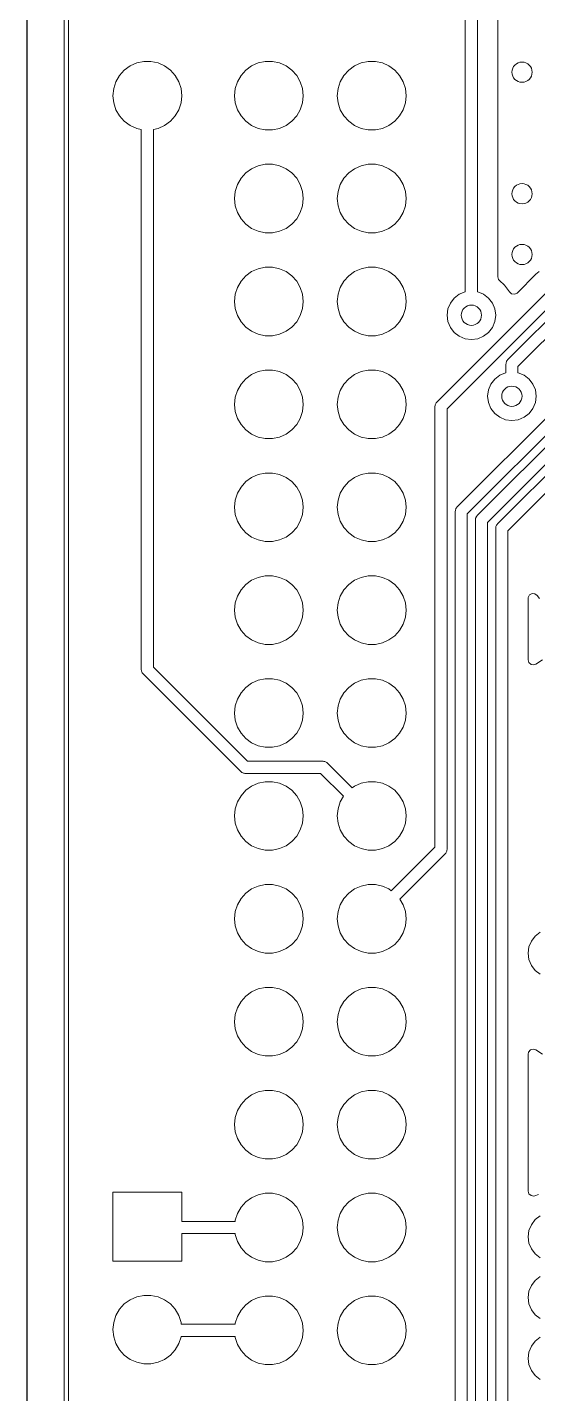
# Model space of a CAD drawing. Header units: millimetres. Extents: x 0 to 594, y 0 to 420.
# Drawn here: x 348.1 to 373.3, y 209 to 276.4 of the extents above; entities that cross this region are included whole.
import ezdxf

# ---------------------------------------------------------------- set-up
doc = ezdxf.new("R2010")
doc.units = ezdxf.units.MM
doc.linetypes.add('K5LT32768', pattern=[0])
picture_1 = doc.add_image_def('image2.png', size_in_pixel=(1000, 1000))

msp = doc.modelspace()

# ---------------------------------------------------------------- linework, layer by layer
at = {"color": 7, "linetype": 'K5LT32768', "lineweight": 18}
for p, q in [((349.913, 299.216), (349.913, 171.216)), ((350.113, 171.316), (350.113, 299.116)), ((369.713, 278.172), (369.713, 263.377)), ((370.313, 263.377), (370.313, 278.296)), ((371.314, 278.229), (371.314, 274.224)), ((387.301, 276.929), (368.301, 257.929)), ((368.813, 257.592), (387.638, 276.416)), ((387.715, 275.929), (371.801, 260.014)), ((372.313, 259.678), (388.052, 275.416)), ((353.488, 274.673), (353.163, 274.529)), ((353.836, 274.747), (353.488, 274.673)), ((354.191, 274.747), (353.836, 274.747)), ((354.539, 274.673), (354.191, 274.747)), ((354.863, 274.529), (354.539, 274.673)), ((359.488, 274.673), (359.163, 274.529)), ((359.836, 274.747), (359.488, 274.673)), ((360.191, 274.747), (359.836, 274.747)), ((360.539, 274.673), (360.191, 274.747)), ((360.863, 274.529), (360.539, 274.673)), ((364.568, 274.673), (364.243, 274.529)), ((364.916, 274.747), (364.568, 274.673)), ((365.271, 274.747), (364.916, 274.747)), ((365.619, 274.673), (365.271, 274.747)), ((365.943, 274.529), (365.619, 274.673)), ((352.638, 274.056), (352.46, 273.748)), ((352.876, 274.32), (352.638, 274.056)), ((353.163, 274.529), (352.876, 274.32)), ((355.151, 274.32), (354.863, 274.529)), ((355.389, 274.056), (355.151, 274.32)), ((355.566, 273.748), (355.389, 274.056)), ((358.638, 274.056), (358.46, 273.748)), ((358.876, 274.32), (358.638, 274.056)), ((359.163, 274.529), (358.876, 274.32)), ((361.151, 274.32), (360.863, 274.529)), ((361.389, 274.056), (361.151, 274.32)), ((361.566, 273.748), (361.389, 274.056)), ((363.718, 274.056), (363.54, 273.748)), ((363.956, 274.32), (363.718, 274.056)), ((364.243, 274.529), (363.956, 274.32)), ((366.231, 274.32), (365.943, 274.529)), ((366.469, 274.056), (366.231, 274.32)), ((366.646, 273.748), (366.469, 274.056)), ((371.314, 274.224), (371.313, 274.216)), ((371.313, 274.216), (371.314, 274.209)), ((371.314, 274.209), (371.314, 268.224)), ((352.35, 273.41), (352.313, 273.056)), ((352.46, 273.748), (352.35, 273.41)), ((355.676, 273.41), (355.566, 273.748)), ((355.713, 273.056), (355.676, 273.41)), ((358.35, 273.41), (358.313, 273.056)), ((358.46, 273.748), (358.35, 273.41)), ((361.676, 273.41), (361.566, 273.748)), ((361.713, 273.056), (361.676, 273.41)), ((363.43, 273.41), (363.393, 273.056)), ((363.54, 273.748), (363.43, 273.41)), ((366.756, 273.41), (366.646, 273.748)), ((366.793, 273.056), (366.756, 273.41)), ((352.313, 273.056), (352.35, 272.703)), ((352.35, 272.703), (352.46, 272.365)), ((355.566, 272.365), (355.676, 272.703)), ((355.676, 272.703), (355.713, 273.056)), ((358.313, 273.056), (358.35, 272.703)), ((358.35, 272.703), (358.46, 272.365)), ((361.566, 272.365), (361.676, 272.703)), ((361.676, 272.703), (361.713, 273.056)), ((363.393, 273.056), (363.43, 272.703)), ((363.43, 272.703), (363.54, 272.365)), ((366.646, 272.365), (366.756, 272.703)), ((366.756, 272.703), (366.793, 273.056)), ((352.46, 272.365), (352.638, 272.057)), ((352.638, 272.057), (352.876, 271.793)), ((355.151, 271.793), (355.389, 272.057)), ((355.389, 272.057), (355.566, 272.365)), ((358.46, 272.365), (358.638, 272.057)), ((358.638, 272.057), (358.876, 271.793)), ((361.151, 271.793), (361.389, 272.057)), ((361.389, 272.057), (361.566, 272.365)), ((363.54, 272.365), (363.718, 272.057)), ((363.718, 272.057), (363.956, 271.793)), ((366.231, 271.793), (366.469, 272.057)), ((366.469, 272.057), (366.646, 272.365)), ((352.876, 271.793), (353.163, 271.584)), ((353.163, 271.584), (353.488, 271.44)), ((353.488, 271.44), (353.713, 271.392)), ((353.713, 271.392), (353.713, 244.716)), ((354.313, 271.392), (354.539, 271.44)), ((354.313, 244.841), (354.313, 271.392)), ((354.539, 271.44), (354.863, 271.584)), ((354.863, 271.584), (355.151, 271.793)), ((358.876, 271.793), (359.163, 271.584)), ((359.163, 271.584), (359.488, 271.44)), ((359.488, 271.44), (359.836, 271.366)), ((359.836, 271.366), (360.191, 271.366)), ((360.191, 271.366), (360.539, 271.44)), ((360.539, 271.44), (360.863, 271.584)), ((360.863, 271.584), (361.151, 271.793)), ((363.956, 271.793), (364.243, 271.584)), ((364.243, 271.584), (364.568, 271.44)), ((364.568, 271.44), (364.916, 271.366)), ((364.916, 271.366), (365.271, 271.366)), ((365.271, 271.366), (365.619, 271.44)), ((365.619, 271.44), (365.943, 271.584)), ((365.943, 271.584), (366.231, 271.793)), ((358.876, 269.24), (358.638, 268.976)), ((359.163, 269.449), (358.876, 269.24)), ((359.488, 269.593), (359.163, 269.449)), ((359.836, 269.667), (359.488, 269.593)), ((360.191, 269.667), (359.836, 269.667)), ((360.539, 269.593), (360.191, 269.667)), ((360.863, 269.449), (360.539, 269.593)), ((361.151, 269.24), (360.863, 269.449)), ((361.389, 268.976), (361.151, 269.24)), ((363.956, 269.24), (363.718, 268.976)), ((364.243, 269.449), (363.956, 269.24)), ((364.568, 269.593), (364.243, 269.449)), ((364.916, 269.667), (364.568, 269.593)), ((365.271, 269.667), (364.916, 269.667)), ((365.619, 269.593), (365.271, 269.667)), ((365.943, 269.449), (365.619, 269.593)), ((366.231, 269.24), (365.943, 269.449)), ((366.469, 268.976), (366.231, 269.24)), ((358.46, 268.668), (358.35, 268.33)), ((358.638, 268.976), (358.46, 268.668)), ((361.566, 268.668), (361.389, 268.976)), ((361.676, 268.33), (361.566, 268.668)), ((363.54, 268.668), (363.43, 268.33)), ((363.718, 268.976), (363.54, 268.668)), ((366.646, 268.668), (366.469, 268.976)), ((366.756, 268.33), (366.646, 268.668)), ((358.35, 268.33), (358.313, 267.976)), ((358.313, 267.976), (358.35, 267.623)), ((361.713, 267.976), (361.676, 268.33)), ((361.676, 267.623), (361.713, 267.976)), ((363.43, 268.33), (363.393, 267.976)), ((363.393, 267.976), (363.43, 267.623)), ((366.793, 267.976), (366.756, 268.33)), ((366.756, 267.623), (366.793, 267.976)), ((371.314, 268.224), (371.313, 268.216)), ((371.313, 268.216), (371.314, 268.209)), ((371.314, 268.209), (371.314, 265.224)), ((358.35, 267.623), (358.46, 267.285)), ((358.46, 267.285), (358.638, 266.977)), ((361.389, 266.977), (361.566, 267.285)), ((361.566, 267.285), (361.676, 267.623)), ((363.43, 267.623), (363.54, 267.285)), ((363.54, 267.285), (363.718, 266.977)), ((366.469, 266.977), (366.646, 267.285)), ((366.646, 267.285), (366.756, 267.623)), ((358.638, 266.977), (358.876, 266.713)), ((358.876, 266.713), (359.163, 266.504)), ((359.163, 266.504), (359.488, 266.36)), ((360.539, 266.36), (360.863, 266.504)), ((360.863, 266.504), (361.151, 266.713)), ((361.151, 266.713), (361.389, 266.977)), ((363.718, 266.977), (363.956, 266.713)), ((363.956, 266.713), (364.243, 266.504)), ((364.243, 266.504), (364.568, 266.36)), ((365.619, 266.36), (365.943, 266.504)), ((365.943, 266.504), (366.231, 266.713)), ((366.231, 266.713), (366.469, 266.977)), ((359.488, 266.36), (359.836, 266.286)), ((359.836, 266.286), (360.191, 266.286)), ((360.191, 266.286), (360.539, 266.36)), ((364.568, 266.36), (364.916, 266.286)), ((364.916, 266.286), (365.271, 266.286)), ((365.271, 266.286), (365.619, 266.36)), ((371.314, 265.224), (371.313, 265.216)), ((371.313, 265.216), (371.314, 265.209)), ((371.314, 265.209), (371.314, 264.118)), ((359.488, 264.513), (359.163, 264.369)), ((359.836, 264.587), (359.488, 264.513)), ((360.191, 264.587), (359.836, 264.587)), ((360.539, 264.513), (360.191, 264.587)), ((360.863, 264.369), (360.539, 264.513)), ((364.568, 264.513), (364.243, 264.369)), ((364.916, 264.587), (364.568, 264.513)), ((365.271, 264.587), (364.916, 264.587)), ((365.619, 264.513), (365.271, 264.587)), ((365.943, 264.369), (365.619, 264.513)), ((358.638, 263.896), (358.46, 263.588)), ((358.876, 264.16), (358.638, 263.896)), ((359.163, 264.369), (358.876, 264.16)), ((361.151, 264.16), (360.863, 264.369)), ((361.389, 263.896), (361.151, 264.16)), ((361.566, 263.588), (361.389, 263.896)), ((363.718, 263.896), (363.54, 263.588)), ((363.956, 264.16), (363.718, 263.896)), ((364.243, 264.369), (363.956, 264.16)), ((366.231, 264.16), (365.943, 264.369)), ((366.469, 263.896), (366.231, 264.16)), ((366.646, 263.588), (366.469, 263.896)), ((371.314, 264.118), (371.354, 263.984)), ((371.354, 263.984), (371.395, 263.935)), ((371.395, 263.935), (371.647, 263.706)), ((372.284, 263.327), (373.203, 264.246)), ((373.203, 264.246), (373.362, 264.368)), ((358.35, 263.25), (358.313, 262.896)), ((358.46, 263.588), (358.35, 263.25)), ((361.676, 263.25), (361.566, 263.588)), ((361.713, 262.896), (361.676, 263.25)), ((363.43, 263.25), (363.393, 262.896)), ((363.54, 263.588), (363.43, 263.25)), ((366.756, 263.25), (366.646, 263.588)), ((366.793, 262.896), (366.756, 263.25)), ((369.413, 263.256), (369.165, 263.065)), ((369.703, 263.376), (369.413, 263.256)), ((369.713, 263.377), (369.703, 263.376)), ((370.324, 263.376), (370.313, 263.377)), ((370.613, 263.256), (370.324, 263.376)), ((370.862, 263.065), (370.613, 263.256)), ((371.647, 263.706), (371.893, 263.38)), ((371.893, 263.38), (371.898, 263.372)), ((371.898, 263.372), (372.002, 263.279)), ((372.002, 263.279), (372.14, 263.256)), ((372.14, 263.256), (372.268, 263.312)), ((372.268, 263.312), (372.284, 263.327)), ((358.313, 262.896), (358.35, 262.543)), ((358.35, 262.543), (358.46, 262.205)), ((361.566, 262.205), (361.676, 262.543)), ((361.676, 262.543), (361.713, 262.896)), ((363.393, 262.896), (363.43, 262.543)), ((363.43, 262.543), (363.54, 262.205)), ((366.646, 262.205), (366.756, 262.543)), ((366.756, 262.543), (366.793, 262.896)), ((368.854, 262.527), (368.813, 262.216)), ((368.974, 262.816), (368.854, 262.527)), ((369.165, 263.065), (368.974, 262.816)), ((371.052, 262.816), (370.862, 263.065)), ((371.172, 262.527), (371.052, 262.816)), ((371.213, 262.216), (371.172, 262.527)), ((358.46, 262.205), (358.638, 261.897)), ((358.638, 261.897), (358.876, 261.633)), ((361.151, 261.633), (361.389, 261.897)), ((361.389, 261.897), (361.566, 262.205)), ((363.54, 262.205), (363.718, 261.897)), ((363.718, 261.897), (363.956, 261.633)), ((366.231, 261.633), (366.469, 261.897)), ((366.469, 261.897), (366.646, 262.205)), ((368.813, 262.216), (368.854, 261.906)), ((368.854, 261.906), (368.974, 261.616)), ((371.052, 261.616), (371.172, 261.906)), ((371.172, 261.906), (371.213, 262.216)), ((358.876, 261.633), (359.163, 261.424)), ((359.163, 261.424), (359.488, 261.28)), ((359.488, 261.28), (359.836, 261.206)), ((359.836, 261.206), (360.191, 261.206)), ((360.191, 261.206), (360.539, 261.28)), ((360.539, 261.28), (360.863, 261.424)), ((360.863, 261.424), (361.151, 261.633)), ((363.956, 261.633), (364.243, 261.424)), ((364.243, 261.424), (364.568, 261.28)), ((364.568, 261.28), (364.916, 261.206)), ((364.916, 261.206), (365.271, 261.206)), ((365.271, 261.206), (365.619, 261.28)), ((365.619, 261.28), (365.943, 261.424)), ((365.943, 261.424), (366.231, 261.633)), ((368.974, 261.616), (369.165, 261.368)), ((369.165, 261.368), (369.413, 261.177)), ((369.413, 261.177), (369.703, 261.057)), ((370.324, 261.057), (370.613, 261.177)), ((370.613, 261.177), (370.862, 261.368)), ((370.862, 261.368), (371.052, 261.616)), ((369.703, 261.057), (370.013, 261.016)), ((370.013, 261.016), (370.324, 261.057)), ((371.723, 259.84), (371.713, 259.802)), ((371.713, 259.802), (371.713, 259.377)), ((371.743, 259.914), (371.723, 259.88)), ((371.723, 259.88), (371.723, 259.84)), ((371.753, 259.952), (371.743, 259.914)), ((371.781, 259.98), (371.753, 259.952)), ((371.801, 260.014), (371.781, 259.98)), ((358.876, 259.08), (358.638, 258.816)), ((359.163, 259.289), (358.876, 259.08)), ((359.488, 259.433), (359.163, 259.289)), ((359.836, 259.507), (359.488, 259.433)), ((360.191, 259.507), (359.836, 259.507)), ((360.539, 259.433), (360.191, 259.507)), ((360.863, 259.289), (360.539, 259.433)), ((361.151, 259.08), (360.863, 259.289)), ((361.389, 258.816), (361.151, 259.08)), ((363.956, 259.08), (363.718, 258.816)), ((364.243, 259.289), (363.956, 259.08)), ((364.568, 259.433), (364.243, 259.289)), ((364.916, 259.507), (364.568, 259.433)), ((365.271, 259.507), (364.916, 259.507)), ((365.619, 259.433), (365.271, 259.507)), ((365.943, 259.289), (365.619, 259.433)), ((366.231, 259.08), (365.943, 259.289)), ((366.469, 258.816), (366.231, 259.08)), ((371.165, 259.065), (370.974, 258.816)), ((371.413, 259.256), (371.165, 259.065)), ((371.703, 259.376), (371.413, 259.256)), ((371.713, 259.377), (371.703, 259.376)), ((372.313, 259.377), (372.313, 259.678)), ((372.324, 259.376), (372.313, 259.377)), ((372.613, 259.256), (372.324, 259.376)), ((372.862, 259.065), (372.613, 259.256)), ((373.052, 258.816), (372.862, 259.065)), ((358.46, 258.508), (358.35, 258.17)), ((358.638, 258.816), (358.46, 258.508)), ((361.566, 258.508), (361.389, 258.816)), ((361.676, 258.17), (361.566, 258.508)), ((363.54, 258.508), (363.43, 258.17)), ((363.718, 258.816), (363.54, 258.508)), ((366.646, 258.508), (366.469, 258.816)), ((366.756, 258.17), (366.646, 258.508)), ((370.854, 258.527), (370.813, 258.216)), ((370.974, 258.816), (370.854, 258.527)), ((373.172, 258.527), (373.052, 258.816)), ((373.213, 258.216), (373.172, 258.527)), ((358.35, 258.17), (358.313, 257.816)), ((358.313, 257.816), (358.35, 257.463)), ((361.713, 257.816), (361.676, 258.17)), ((361.676, 257.463), (361.713, 257.816)), ((363.43, 258.17), (363.393, 257.816)), ((363.393, 257.816), (363.43, 257.463)), ((366.793, 257.816), (366.756, 258.17)), ((366.756, 257.463), (366.793, 257.816)), ((368.223, 257.755), (368.213, 257.716)), ((368.213, 257.716), (368.213, 235.961)), ((368.243, 257.828), (368.223, 257.794)), ((368.223, 257.794), (368.223, 257.755)), ((368.253, 257.866), (368.243, 257.828)), ((368.281, 257.894), (368.253, 257.866)), ((368.301, 257.929), (368.281, 257.894)), ((370.813, 258.216), (370.854, 257.906)), ((370.854, 257.906), (370.974, 257.616)), ((373.052, 257.616), (373.172, 257.906)), ((373.172, 257.906), (373.213, 258.216)), ((358.35, 257.463), (358.46, 257.125)), ((358.46, 257.125), (358.638, 256.817)), ((361.389, 256.817), (361.566, 257.125)), ((361.566, 257.125), (361.676, 257.463)), ((363.43, 257.463), (363.54, 257.125)), ((363.54, 257.125), (363.718, 256.817)), ((366.469, 256.817), (366.646, 257.125)), ((366.646, 257.125), (366.756, 257.463)), ((368.813, 235.836), (368.813, 257.592)), ((374.113, 257.554), (369.301, 252.742)), ((369.813, 252.405), (374.625, 257.217)), ((375.113, 257.14), (370.301, 252.327)), ((370.974, 257.616), (371.165, 257.368)), ((371.165, 257.368), (371.413, 257.177)), ((371.413, 257.177), (371.703, 257.057)), ((371.703, 257.057), (372.013, 257.016)), ((372.013, 257.016), (372.324, 257.057)), ((372.324, 257.057), (372.613, 257.177)), ((372.613, 257.177), (372.862, 257.368)), ((372.862, 257.368), (373.052, 257.616)), ((358.638, 256.817), (358.876, 256.553)), ((358.876, 256.553), (359.163, 256.344)), ((360.863, 256.344), (361.151, 256.553)), ((361.151, 256.553), (361.389, 256.817)), ((363.718, 256.817), (363.956, 256.553)), ((363.956, 256.553), (364.243, 256.344)), ((365.943, 256.344), (366.231, 256.553)), ((366.231, 256.553), (366.469, 256.817)), ((370.813, 251.991), (375.625, 256.803)), ((376.113, 256.725), (371.301, 251.913)), ((371.813, 251.577), (376.625, 256.389)), ((359.163, 256.344), (359.488, 256.2)), ((359.488, 256.2), (359.836, 256.126)), ((359.836, 256.126), (360.191, 256.126)), ((360.191, 256.126), (360.539, 256.2)), ((360.539, 256.2), (360.863, 256.344)), ((364.243, 256.344), (364.568, 256.2)), ((364.568, 256.2), (364.916, 256.126)), ((364.916, 256.126), (365.271, 256.126)), ((365.271, 256.126), (365.619, 256.2)), ((365.619, 256.2), (365.943, 256.344)), ((359.488, 254.353), (359.163, 254.209)), ((359.836, 254.427), (359.488, 254.353)), ((360.191, 254.427), (359.836, 254.427)), ((360.539, 254.353), (360.191, 254.427)), ((360.863, 254.209), (360.539, 254.353)), ((364.568, 254.353), (364.243, 254.209)), ((364.916, 254.427), (364.568, 254.353)), ((365.271, 254.427), (364.916, 254.427)), ((365.619, 254.353), (365.271, 254.427)), ((365.943, 254.209), (365.619, 254.353)), ((358.638, 253.736), (358.46, 253.428)), ((358.876, 254), (358.638, 253.736)), ((359.163, 254.209), (358.876, 254)), ((361.151, 254), (360.863, 254.209)), ((361.389, 253.736), (361.151, 254)), ((361.566, 253.428), (361.389, 253.736)), ((363.718, 253.736), (363.54, 253.428)), ((363.956, 254), (363.718, 253.736)), ((364.243, 254.209), (363.956, 254)), ((366.231, 254), (365.943, 254.209)), ((366.469, 253.736), (366.231, 254)), ((366.646, 253.428), (366.469, 253.736)), ((358.35, 253.09), (358.313, 252.736)), ((358.46, 253.428), (358.35, 253.09)), ((361.676, 253.09), (361.566, 253.428)), ((361.713, 252.736), (361.676, 253.09)), ((363.43, 253.09), (363.393, 252.736)), ((363.54, 253.428), (363.43, 253.09)), ((366.756, 253.09), (366.646, 253.428)), ((366.793, 252.736), (366.756, 253.09)), ((358.313, 252.736), (358.35, 252.383)), ((358.35, 252.383), (358.46, 252.045)), ((361.566, 252.045), (361.676, 252.383)), ((361.676, 252.383), (361.713, 252.736)), ((363.393, 252.736), (363.43, 252.383)), ((363.43, 252.383), (363.54, 252.045)), ((366.646, 252.045), (366.756, 252.383)), ((366.756, 252.383), (366.793, 252.736)), ((369.223, 252.568), (369.213, 252.529)), ((369.213, 252.529), (369.213, 206.481)), ((369.243, 252.641), (369.223, 252.607)), ((369.223, 252.607), (369.223, 252.568)), ((369.253, 252.679), (369.243, 252.641)), ((369.281, 252.707), (369.253, 252.679)), ((369.301, 252.742), (369.281, 252.707)), ((369.813, 206.356), (369.813, 252.405)), ((370.301, 252.327), (370.281, 252.293)), ((358.46, 252.045), (358.638, 251.737)), ((358.638, 251.737), (358.876, 251.473)), ((361.151, 251.473), (361.389, 251.737)), ((361.389, 251.737), (361.566, 252.045)), ((363.54, 252.045), (363.718, 251.737)), ((363.718, 251.737), (363.956, 251.473)), ((366.231, 251.473), (366.469, 251.737)), ((366.469, 251.737), (366.646, 252.045)), ((370.223, 252.153), (370.213, 252.115)), ((370.213, 252.115), (370.213, 202.401)), ((370.243, 252.227), (370.223, 252.193)), ((370.223, 252.193), (370.223, 252.153)), ((370.253, 252.265), (370.243, 252.227)), ((370.281, 252.293), (370.253, 252.265)), ((370.813, 202.276), (370.813, 251.991)), ((371.223, 251.739), (371.213, 251.701)), ((371.213, 251.701), (371.213, 198.321)), ((371.243, 251.813), (371.223, 251.779)), ((371.223, 251.779), (371.223, 251.739)), ((371.253, 251.851), (371.243, 251.813)), ((371.281, 251.879), (371.253, 251.851)), ((371.301, 251.913), (371.281, 251.879)), ((358.876, 251.473), (359.163, 251.264)), ((359.163, 251.264), (359.488, 251.12)), ((359.488, 251.12), (359.836, 251.046)), ((359.836, 251.046), (360.191, 251.046)), ((360.191, 251.046), (360.539, 251.12)), ((360.539, 251.12), (360.863, 251.264)), ((360.863, 251.264), (361.151, 251.473)), ((363.956, 251.473), (364.243, 251.264)), ((364.243, 251.264), (364.568, 251.12)), ((364.568, 251.12), (364.916, 251.046)), ((364.916, 251.046), (365.271, 251.046)), ((365.271, 251.046), (365.619, 251.12)), ((365.619, 251.12), (365.943, 251.264)), ((365.943, 251.264), (366.231, 251.473)), ((371.813, 198.196), (371.813, 251.577)), ((359.163, 249.129), (358.876, 248.92)), ((359.488, 249.273), (359.163, 249.129)), ((359.836, 249.347), (359.488, 249.273)), ((360.191, 249.347), (359.836, 249.347)), ((360.539, 249.273), (360.191, 249.347)), ((360.863, 249.129), (360.539, 249.273)), ((361.151, 248.92), (360.863, 249.129)), ((364.243, 249.129), (363.956, 248.92)), ((364.568, 249.273), (364.243, 249.129)), ((364.916, 249.347), (364.568, 249.273)), ((365.271, 249.347), (364.916, 249.347)), ((365.619, 249.273), (365.271, 249.347)), ((365.943, 249.129), (365.619, 249.273)), ((366.231, 248.92), (365.943, 249.129)), ((358.46, 248.348), (358.35, 248.01)), ((358.638, 248.656), (358.46, 248.348)), ((358.876, 248.92), (358.638, 248.656)), ((361.389, 248.656), (361.151, 248.92)), ((361.566, 248.348), (361.389, 248.656)), ((361.676, 248.01), (361.566, 248.348)), ((363.54, 248.348), (363.43, 248.01)), ((363.718, 248.656), (363.54, 248.348)), ((363.956, 248.92), (363.718, 248.656)), ((366.469, 248.656), (366.231, 248.92)), ((366.646, 248.348), (366.469, 248.656)), ((366.756, 248.01), (366.646, 248.348)), ((372.82, 248.288), (372.814, 248.236)), ((372.886, 248.411), (372.82, 248.288)), ((373.009, 248.478), (372.886, 248.411)), ((373.148, 248.469), (373.009, 248.478)), ((373.26, 248.386), (373.148, 248.469)), ((373.38, 248.227), (373.26, 248.386)), ((358.35, 248.01), (358.313, 247.656)), ((358.313, 247.656), (358.35, 247.303)), ((361.713, 247.656), (361.676, 248.01)), ((361.676, 247.303), (361.713, 247.656)), ((363.43, 248.01), (363.393, 247.656)), ((363.393, 247.656), (363.43, 247.303)), ((366.793, 247.656), (366.756, 248.01)), ((366.756, 247.303), (366.793, 247.656)), ((372.814, 248.236), (372.814, 245.199)), ((358.35, 247.303), (358.46, 246.965)), ((358.46, 246.965), (358.638, 246.657)), ((361.389, 246.657), (361.566, 246.965)), ((361.566, 246.965), (361.676, 247.303)), ((363.43, 247.303), (363.54, 246.965)), ((363.54, 246.965), (363.718, 246.657)), ((366.469, 246.657), (366.646, 246.965)), ((366.646, 246.965), (366.756, 247.303)), ((358.638, 246.657), (358.876, 246.393)), ((358.876, 246.393), (359.163, 246.184)), ((360.863, 246.184), (361.151, 246.393)), ((361.151, 246.393), (361.389, 246.657)), ((363.718, 246.657), (363.956, 246.393)), ((363.956, 246.393), (364.243, 246.184)), ((365.943, 246.184), (366.231, 246.393)), ((366.231, 246.393), (366.469, 246.657)), ((359.163, 246.184), (359.488, 246.04)), ((359.488, 246.04), (359.836, 245.966)), ((359.836, 245.966), (360.191, 245.966)), ((360.191, 245.966), (360.539, 246.04)), ((360.539, 246.04), (360.863, 246.184)), ((364.243, 246.184), (364.568, 246.04)), ((364.568, 246.04), (364.916, 245.966)), ((364.916, 245.966), (365.271, 245.966)), ((365.271, 245.966), (365.619, 246.04)), ((365.619, 246.04), (365.943, 246.184)), ((372.814, 245.199), (372.854, 245.064)), ((372.854, 245.064), (372.959, 244.973)), ((372.959, 244.973), (373.098, 244.953)), ((373.098, 244.953), (373.193, 244.988)), ((373.193, 244.988), (373.528, 245.195)), ((353.713, 244.716), (353.723, 244.678)), ((353.723, 244.678), (353.723, 244.639)), ((353.723, 244.639), (353.743, 244.605)), ((353.743, 244.605), (353.753, 244.566)), ((353.753, 244.566), (353.781, 244.539)), ((353.781, 244.539), (353.801, 244.504)), ((353.801, 244.504), (358.621, 239.684)), ((358.958, 240.196), (354.313, 244.841)), ((359.836, 244.267), (359.488, 244.193)), ((360.191, 244.267), (359.836, 244.267)), ((360.539, 244.193), (360.191, 244.267)), ((364.916, 244.267), (364.568, 244.193)), ((365.271, 244.267), (364.916, 244.267)), ((365.619, 244.193), (365.271, 244.267)), ((358.638, 243.576), (358.46, 243.268)), ((358.876, 243.84), (358.638, 243.576)), ((359.163, 244.049), (358.876, 243.84)), ((359.488, 244.193), (359.163, 244.049)), ((360.863, 244.049), (360.539, 244.193)), ((361.151, 243.84), (360.863, 244.049)), ((361.389, 243.576), (361.151, 243.84)), ((361.566, 243.268), (361.389, 243.576)), ((363.718, 243.576), (363.54, 243.268)), ((363.956, 243.84), (363.718, 243.576)), ((364.243, 244.049), (363.956, 243.84)), ((364.568, 244.193), (364.243, 244.049)), ((365.943, 244.049), (365.619, 244.193)), ((366.231, 243.84), (365.943, 244.049)), ((366.469, 243.576), (366.231, 243.84)), ((366.646, 243.268), (366.469, 243.576)), ((358.35, 242.93), (358.313, 242.576)), ((358.46, 243.268), (358.35, 242.93)), ((361.676, 242.93), (361.566, 243.268)), ((361.713, 242.576), (361.676, 242.93)), ((363.43, 242.93), (363.393, 242.576)), ((363.54, 243.268), (363.43, 242.93)), ((366.756, 242.93), (366.646, 243.268)), ((366.793, 242.576), (366.756, 242.93)), ((358.313, 242.576), (358.35, 242.223)), ((358.35, 242.223), (358.46, 241.885)), ((361.566, 241.885), (361.676, 242.223)), ((361.676, 242.223), (361.713, 242.576)), ((363.393, 242.576), (363.43, 242.223)), ((363.43, 242.223), (363.54, 241.885)), ((366.646, 241.885), (366.756, 242.223)), ((366.756, 242.223), (366.793, 242.576)), ((358.46, 241.885), (358.638, 241.577)), ((358.638, 241.577), (358.876, 241.313)), ((361.151, 241.313), (361.389, 241.577)), ((361.389, 241.577), (361.566, 241.885)), ((363.54, 241.885), (363.718, 241.577)), ((363.718, 241.577), (363.956, 241.313)), ((366.231, 241.313), (366.469, 241.577)), ((366.469, 241.577), (366.646, 241.885)), ((358.876, 241.313), (359.163, 241.104)), ((359.163, 241.104), (359.488, 240.96)), ((359.488, 240.96), (359.836, 240.886)), ((359.836, 240.886), (360.191, 240.886)), ((360.191, 240.886), (360.539, 240.96)), ((360.539, 240.96), (360.863, 241.104)), ((360.863, 241.104), (361.151, 241.313)), ((363.956, 241.313), (364.243, 241.104)), ((364.243, 241.104), (364.568, 240.96)), ((364.568, 240.96), (364.916, 240.886)), ((364.916, 240.886), (365.271, 240.886)), ((365.271, 240.886), (365.619, 240.96)), ((365.619, 240.96), (365.943, 241.104)), ((365.943, 241.104), (366.231, 241.313)), ((362.693, 240.196), (358.958, 240.196)), ((362.731, 240.186), (362.693, 240.196)), ((362.771, 240.186), (362.731, 240.186)), ((362.805, 240.167), (362.771, 240.186)), ((362.843, 240.156), (362.805, 240.167)), ((362.871, 240.128), (362.843, 240.156)), ((358.621, 239.684), (358.655, 239.665)), ((358.655, 239.665), (358.683, 239.637)), ((358.683, 239.637), (358.721, 239.626)), ((358.721, 239.626), (358.756, 239.607)), ((358.756, 239.607), (358.795, 239.607)), ((358.795, 239.607), (358.833, 239.596)), ((358.833, 239.596), (362.569, 239.596)), ((362.569, 239.596), (363.7, 238.465)), ((362.905, 240.109), (362.871, 240.128)), ((364.129, 238.885), (362.905, 240.109)), ((359.163, 238.969), (358.876, 238.76)), ((359.488, 239.113), (359.163, 238.969)), ((359.836, 239.187), (359.488, 239.113)), ((360.191, 239.187), (359.836, 239.187)), ((360.539, 239.113), (360.191, 239.187)), ((360.863, 238.969), (360.539, 239.113)), ((361.151, 238.76), (360.863, 238.969)), ((364.243, 238.969), (364.129, 238.885)), ((364.568, 239.113), (364.243, 238.969)), ((364.916, 239.187), (364.568, 239.113)), ((365.271, 239.187), (364.916, 239.187)), ((365.619, 239.113), (365.271, 239.187)), ((365.943, 238.969), (365.619, 239.113)), ((366.231, 238.76), (365.943, 238.969)), ((358.46, 238.188), (358.35, 237.85)), ((358.638, 238.496), (358.46, 238.188)), ((358.876, 238.76), (358.638, 238.496)), ((361.389, 238.496), (361.151, 238.76)), ((361.566, 238.188), (361.389, 238.496)), ((361.676, 237.85), (361.566, 238.188)), ((363.54, 238.188), (363.43, 237.85)), ((363.7, 238.465), (363.54, 238.188)), ((366.469, 238.496), (366.231, 238.76)), ((366.646, 238.188), (366.469, 238.496)), ((366.756, 237.85), (366.646, 238.188)), ((358.35, 237.85), (358.313, 237.496)), ((358.313, 237.496), (358.35, 237.143)), ((361.713, 237.496), (361.676, 237.85)), ((361.676, 237.143), (361.713, 237.496)), ((363.43, 237.85), (363.393, 237.496)), ((363.393, 237.496), (363.43, 237.143)), ((366.793, 237.496), (366.756, 237.85)), ((366.756, 237.143), (366.793, 237.496)), ((358.35, 237.143), (358.46, 236.805)), ((358.46, 236.805), (358.638, 236.497)), ((361.389, 236.497), (361.566, 236.805)), ((361.566, 236.805), (361.676, 237.143)), ((363.43, 237.143), (363.54, 236.805)), ((363.54, 236.805), (363.718, 236.497)), ((366.469, 236.497), (366.646, 236.805)), ((366.646, 236.805), (366.756, 237.143)), ((358.638, 236.497), (358.876, 236.233)), ((358.876, 236.233), (359.163, 236.024)), ((360.863, 236.024), (361.151, 236.233)), ((361.151, 236.233), (361.389, 236.497)), ((363.718, 236.497), (363.956, 236.233)), ((363.956, 236.233), (364.243, 236.024)), ((365.943, 236.024), (366.231, 236.233)), ((366.231, 236.233), (366.469, 236.497)), ((359.163, 236.024), (359.488, 235.88)), ((359.488, 235.88), (359.836, 235.806)), ((359.836, 235.806), (360.191, 235.806)), ((360.191, 235.806), (360.539, 235.88)), ((360.539, 235.88), (360.863, 236.024)), ((364.243, 236.024), (364.568, 235.88)), ((364.568, 235.88), (364.916, 235.806)), ((364.916, 235.806), (365.271, 235.806)), ((365.271, 235.806), (365.619, 235.88)), ((365.619, 235.88), (365.943, 236.024)), ((368.213, 235.961), (366.058, 233.805)), ((366.486, 233.385), (368.725, 235.624)), ((368.725, 235.624), (368.745, 235.659)), ((368.745, 235.659), (368.773, 235.686)), ((368.773, 235.686), (368.783, 235.725)), ((368.783, 235.725), (368.803, 235.759)), ((368.803, 235.798), (368.813, 235.836)), ((368.803, 235.759), (368.803, 235.798)), ((359.836, 234.107), (359.488, 234.033)), ((360.191, 234.107), (359.836, 234.107)), ((360.539, 234.033), (360.191, 234.107)), ((364.916, 234.107), (364.568, 234.033)), ((365.271, 234.107), (364.916, 234.107)), ((365.619, 234.033), (365.271, 234.107)), ((358.638, 233.416), (358.46, 233.108)), ((358.876, 233.68), (358.638, 233.416)), ((359.163, 233.889), (358.876, 233.68)), ((359.488, 234.033), (359.163, 233.889)), ((360.863, 233.889), (360.539, 234.033)), ((361.151, 233.68), (360.863, 233.889)), ((361.389, 233.416), (361.151, 233.68)), ((361.566, 233.108), (361.389, 233.416)), ((363.718, 233.416), (363.54, 233.108)), ((363.956, 233.68), (363.718, 233.416)), ((364.243, 233.889), (363.956, 233.68)), ((364.568, 234.033), (364.243, 233.889)), ((365.943, 233.889), (365.619, 234.033)), ((366.058, 233.805), (365.943, 233.889)), ((358.35, 232.77), (358.313, 232.416)), ((358.46, 233.108), (358.35, 232.77)), ((361.676, 232.77), (361.566, 233.108)), ((361.713, 232.416), (361.676, 232.77)), ((363.43, 232.77), (363.393, 232.416)), ((363.54, 233.108), (363.43, 232.77)), ((366.646, 233.108), (366.486, 233.385)), ((366.756, 232.77), (366.646, 233.108)), ((366.793, 232.416), (366.756, 232.77)), ((358.313, 232.416), (358.35, 232.063)), ((358.35, 232.063), (358.46, 231.725)), ((361.566, 231.725), (361.676, 232.063)), ((361.676, 232.063), (361.713, 232.416)), ((363.393, 232.416), (363.43, 232.063)), ((363.43, 232.063), (363.54, 231.725)), ((366.646, 231.725), (366.756, 232.063)), ((366.756, 232.063), (366.793, 232.416)), ((358.46, 231.725), (358.638, 231.417)), ((358.638, 231.417), (358.876, 231.153)), ((361.151, 231.153), (361.389, 231.417)), ((361.389, 231.417), (361.566, 231.725)), ((363.54, 231.725), (363.718, 231.417)), ((363.718, 231.417), (363.956, 231.153)), ((366.231, 231.153), (366.469, 231.417)), ((366.469, 231.417), (366.646, 231.725)), ((373.165, 231.565), (372.974, 231.316)), ((373.413, 231.756), (373.165, 231.565)), ((358.876, 231.153), (359.163, 230.944)), ((359.163, 230.944), (359.488, 230.8)), ((359.488, 230.8), (359.836, 230.726)), ((359.836, 230.726), (360.191, 230.726)), ((360.191, 230.726), (360.539, 230.8)), ((360.539, 230.8), (360.863, 230.944)), ((360.863, 230.944), (361.151, 231.153)), ((363.956, 231.153), (364.243, 230.944)), ((364.243, 230.944), (364.568, 230.8)), ((364.568, 230.8), (364.916, 230.726)), ((364.916, 230.726), (365.271, 230.726)), ((365.271, 230.726), (365.619, 230.8)), ((365.619, 230.8), (365.943, 230.944)), ((365.943, 230.944), (366.231, 231.153)), ((372.854, 231.027), (372.813, 230.716)), ((372.813, 230.716), (372.854, 230.406)), ((372.974, 231.316), (372.854, 231.027)), ((372.854, 230.406), (372.974, 230.116)), ((372.974, 230.116), (373.165, 229.868)), ((373.165, 229.868), (373.413, 229.677)), ((359.163, 228.809), (358.876, 228.6)), ((359.488, 228.953), (359.163, 228.809)), ((359.836, 229.027), (359.488, 228.953)), ((360.191, 229.027), (359.836, 229.027)), ((360.539, 228.953), (360.191, 229.027)), ((360.863, 228.809), (360.539, 228.953)), ((361.151, 228.6), (360.863, 228.809)), ((364.243, 228.809), (363.956, 228.6)), ((364.568, 228.953), (364.243, 228.809)), ((364.916, 229.027), (364.568, 228.953)), ((365.271, 229.027), (364.916, 229.027)), ((365.619, 228.953), (365.271, 229.027)), ((365.943, 228.809), (365.619, 228.953)), ((366.231, 228.6), (365.943, 228.809)), ((358.46, 228.028), (358.35, 227.69)), ((358.638, 228.336), (358.46, 228.028)), ((358.876, 228.6), (358.638, 228.336)), ((361.389, 228.336), (361.151, 228.6)), ((361.566, 228.028), (361.389, 228.336)), ((361.676, 227.69), (361.566, 228.028)), ((363.54, 228.028), (363.43, 227.69)), ((363.718, 228.336), (363.54, 228.028)), ((363.956, 228.6), (363.718, 228.336)), ((366.469, 228.336), (366.231, 228.6)), ((366.646, 228.028), (366.469, 228.336)), ((366.756, 227.69), (366.646, 228.028)), ((358.35, 227.69), (358.313, 227.336)), ((361.713, 227.336), (361.676, 227.69)), ((363.43, 227.69), (363.393, 227.336)), ((366.793, 227.336), (366.756, 227.69)), ((358.313, 227.336), (358.35, 226.983)), ((358.35, 226.983), (358.46, 226.645)), ((361.566, 226.645), (361.676, 226.983)), ((361.676, 226.983), (361.713, 227.336)), ((363.393, 227.336), (363.43, 226.983)), ((363.43, 226.983), (363.54, 226.645)), ((366.646, 226.645), (366.756, 226.983)), ((366.756, 226.983), (366.793, 227.336)), ((358.46, 226.645), (358.638, 226.337)), ((358.638, 226.337), (358.876, 226.073)), ((358.876, 226.073), (359.163, 225.864)), ((360.863, 225.864), (361.151, 226.073)), ((361.151, 226.073), (361.389, 226.337)), ((361.389, 226.337), (361.566, 226.645)), ((363.54, 226.645), (363.718, 226.337)), ((363.718, 226.337), (363.956, 226.073)), ((363.956, 226.073), (364.243, 225.864)), ((365.943, 225.864), (366.231, 226.073)), ((366.231, 226.073), (366.469, 226.337)), ((366.469, 226.337), (366.646, 226.645)), ((359.163, 225.864), (359.488, 225.72)), ((359.488, 225.72), (359.836, 225.646)), ((359.836, 225.646), (360.191, 225.646)), ((360.191, 225.646), (360.539, 225.72)), ((360.539, 225.72), (360.863, 225.864)), ((364.243, 225.864), (364.568, 225.72)), ((364.568, 225.72), (364.916, 225.646)), ((364.916, 225.646), (365.271, 225.646)), ((365.271, 225.646), (365.619, 225.72)), ((365.619, 225.72), (365.943, 225.864)), ((372.835, 225.834), (372.814, 225.734)), ((372.814, 225.734), (372.814, 218.974)), ((372.925, 225.941), (372.835, 225.834)), ((373.058, 225.982), (372.925, 225.941)), ((373.193, 225.945), (373.058, 225.982)), ((373.528, 225.738), (373.193, 225.945)), ((358.876, 223.52), (358.638, 223.256)), ((359.163, 223.729), (358.876, 223.52)), ((359.488, 223.873), (359.163, 223.729)), ((359.836, 223.947), (359.488, 223.873)), ((360.191, 223.947), (359.836, 223.947)), ((360.539, 223.873), (360.191, 223.947)), ((360.863, 223.729), (360.539, 223.873)), ((361.151, 223.52), (360.863, 223.729)), ((361.389, 223.256), (361.151, 223.52)), ((363.956, 223.52), (363.718, 223.256)), ((364.243, 223.729), (363.956, 223.52)), ((364.568, 223.873), (364.243, 223.729)), ((364.916, 223.947), (364.568, 223.873)), ((365.271, 223.947), (364.916, 223.947)), ((365.619, 223.873), (365.271, 223.947)), ((365.943, 223.729), (365.619, 223.873)), ((366.231, 223.52), (365.943, 223.729)), ((366.469, 223.256), (366.231, 223.52)), ((358.46, 222.948), (358.35, 222.61)), ((358.638, 223.256), (358.46, 222.948)), ((361.566, 222.948), (361.389, 223.256)), ((361.676, 222.61), (361.566, 222.948)), ((363.54, 222.948), (363.43, 222.61)), ((363.718, 223.256), (363.54, 222.948)), ((366.646, 222.948), (366.469, 223.256)), ((366.756, 222.61), (366.646, 222.948)), ((358.35, 222.61), (358.313, 222.256)), ((358.313, 222.256), (358.35, 221.903)), ((361.713, 222.256), (361.676, 222.61)), ((361.676, 221.903), (361.713, 222.256)), ((363.43, 222.61), (363.393, 222.256)), ((363.393, 222.256), (363.43, 221.903)), ((366.793, 222.256), (366.756, 222.61)), ((366.756, 221.903), (366.793, 222.256)), ((358.35, 221.903), (358.46, 221.565)), ((358.46, 221.565), (358.638, 221.257)), ((361.389, 221.257), (361.566, 221.565)), ((361.566, 221.565), (361.676, 221.903)), ((363.43, 221.903), (363.54, 221.565)), ((363.54, 221.565), (363.718, 221.257)), ((366.469, 221.257), (366.646, 221.565)), ((366.646, 221.565), (366.756, 221.903)), ((358.638, 221.257), (358.876, 220.993)), ((358.876, 220.993), (359.163, 220.784)), ((359.163, 220.784), (359.488, 220.64)), ((359.488, 220.64), (359.836, 220.566)), ((360.191, 220.566), (360.539, 220.64)), ((360.539, 220.64), (360.863, 220.784)), ((360.863, 220.784), (361.151, 220.993)), ((361.151, 220.993), (361.389, 221.257)), ((363.718, 221.257), (363.956, 220.993)), ((363.956, 220.993), (364.243, 220.784)), ((364.243, 220.784), (364.568, 220.64)), ((364.568, 220.64), (364.916, 220.566)), ((365.271, 220.566), (365.619, 220.64)), ((365.619, 220.64), (365.943, 220.784)), ((365.943, 220.784), (366.231, 220.993)), ((366.231, 220.993), (366.469, 221.257)), ((359.836, 220.566), (360.191, 220.566)), ((364.916, 220.566), (365.271, 220.566)), ((355.713, 218.916), (352.313, 218.916)), ((352.313, 218.916), (352.313, 215.516)), ((355.713, 217.476), (355.713, 218.916)), ((359.163, 218.649), (358.876, 218.44)), ((359.488, 218.793), (359.163, 218.649)), ((359.836, 218.867), (359.488, 218.793)), ((360.191, 218.867), (359.836, 218.867)), ((360.539, 218.793), (360.191, 218.867)), ((360.863, 218.649), (360.539, 218.793)), ((361.151, 218.44), (360.863, 218.649)), ((364.243, 218.649), (363.956, 218.44)), ((364.568, 218.793), (364.243, 218.649)), ((364.916, 218.867), (364.568, 218.793)), ((365.271, 218.867), (364.916, 218.867)), ((365.619, 218.793), (365.271, 218.867)), ((365.943, 218.649), (365.619, 218.793)), ((366.231, 218.44), (365.943, 218.649)), ((372.814, 218.974), (372.854, 218.84)), ((372.854, 218.84), (372.959, 218.749)), ((372.959, 218.749), (373.098, 218.729)), ((373.098, 218.729), (373.152, 218.743)), ((373.152, 218.743), (373.325, 218.81)), ((358.638, 218.176), (358.46, 217.868)), ((358.876, 218.44), (358.638, 218.176)), ((361.389, 218.176), (361.151, 218.44)), ((361.566, 217.868), (361.389, 218.176)), ((363.718, 218.176), (363.54, 217.868)), ((363.956, 218.44), (363.718, 218.176)), ((366.469, 218.176), (366.231, 218.44)), ((366.646, 217.868), (366.469, 218.176)), ((358.345, 217.476), (355.713, 217.476)), ((358.35, 217.53), (358.345, 217.476)), ((358.46, 217.868), (358.35, 217.53)), ((361.676, 217.53), (361.566, 217.868)), ((361.713, 217.176), (361.676, 217.53)), ((363.43, 217.53), (363.393, 217.176)), ((363.54, 217.868), (363.43, 217.53)), ((366.756, 217.53), (366.646, 217.868)), ((366.793, 217.176), (366.756, 217.53)), ((372.974, 217.316), (372.854, 217.027)), ((373.165, 217.565), (372.974, 217.316)), ((373.413, 217.756), (373.165, 217.565)), ((355.713, 215.516), (355.713, 216.876)), ((355.713, 216.876), (358.345, 216.876)), ((358.345, 216.876), (358.35, 216.823)), ((358.35, 216.823), (358.46, 216.485)), ((361.566, 216.485), (361.676, 216.823)), ((361.676, 216.823), (361.713, 217.176)), ((363.393, 217.176), (363.43, 216.823)), ((363.43, 216.823), (363.54, 216.485)), ((366.646, 216.485), (366.756, 216.823)), ((366.756, 216.823), (366.793, 217.176)), ((372.854, 217.027), (372.813, 216.716)), ((372.813, 216.716), (372.854, 216.406)), ((358.46, 216.485), (358.638, 216.177)), ((358.638, 216.177), (358.876, 215.913)), ((358.876, 215.913), (359.163, 215.704)), ((360.863, 215.704), (361.151, 215.913)), ((361.151, 215.913), (361.389, 216.177)), ((361.389, 216.177), (361.566, 216.485)), ((363.54, 216.485), (363.718, 216.177)), ((363.718, 216.177), (363.956, 215.913)), ((363.956, 215.913), (364.243, 215.704)), ((365.943, 215.704), (366.231, 215.913)), ((366.231, 215.913), (366.469, 216.177)), ((366.469, 216.177), (366.646, 216.485)), ((372.854, 216.406), (372.974, 216.116)), ((372.974, 216.116), (373.165, 215.868)), ((352.313, 215.516), (355.713, 215.516)), ((359.163, 215.704), (359.488, 215.56)), ((359.488, 215.56), (359.836, 215.486)), ((359.836, 215.486), (360.191, 215.486)), ((360.191, 215.486), (360.539, 215.56)), ((360.539, 215.56), (360.863, 215.704)), ((364.243, 215.704), (364.568, 215.56)), ((364.568, 215.56), (364.916, 215.486)), ((364.916, 215.486), (365.271, 215.486)), ((365.271, 215.486), (365.619, 215.56)), ((365.619, 215.56), (365.943, 215.704)), ((373.165, 215.868), (373.413, 215.677)), ((373.165, 214.565), (372.974, 214.316)), ((373.413, 214.756), (373.165, 214.565)), ((372.854, 214.027), (372.813, 213.716)), ((372.974, 214.316), (372.854, 214.027)), ((352.876, 213.4), (352.638, 213.136)), ((353.163, 213.609), (352.876, 213.4)), ((353.488, 213.753), (353.163, 213.609)), ((353.836, 213.827), (353.488, 213.753)), ((354.191, 213.827), (353.836, 213.827)), ((354.539, 213.753), (354.191, 213.827)), ((354.863, 213.609), (354.539, 213.753)), ((355.151, 213.4), (354.863, 213.609)), ((355.389, 213.136), (355.151, 213.4)), ((358.876, 213.36), (358.638, 213.096)), ((359.163, 213.569), (358.876, 213.36)), ((359.488, 213.713), (359.163, 213.569)), ((359.836, 213.787), (359.488, 213.713)), ((360.191, 213.787), (359.836, 213.787)), ((360.539, 213.713), (360.191, 213.787)), ((360.863, 213.569), (360.539, 213.713)), ((361.151, 213.36), (360.863, 213.569)), ((361.389, 213.096), (361.151, 213.36)), ((363.956, 213.36), (363.718, 213.096)), ((364.243, 213.569), (363.956, 213.36)), ((364.568, 213.713), (364.243, 213.569)), ((364.916, 213.787), (364.568, 213.713)), ((365.271, 213.787), (364.916, 213.787)), ((365.619, 213.713), (365.271, 213.787)), ((365.943, 213.569), (365.619, 213.713)), ((366.231, 213.36), (365.943, 213.569)), ((366.469, 213.096), (366.231, 213.36)), ((372.813, 213.716), (372.854, 213.406)), ((372.854, 213.406), (372.974, 213.116)), ((352.46, 212.828), (352.35, 212.49)), ((352.638, 213.136), (352.46, 212.828)), ((355.566, 212.828), (355.389, 213.136)), ((355.676, 212.49), (355.566, 212.828)), ((358.46, 212.788), (358.35, 212.45)), ((358.638, 213.096), (358.46, 212.788)), ((361.566, 212.788), (361.389, 213.096)), ((361.676, 212.45), (361.566, 212.788)), ((363.54, 212.788), (363.43, 212.45)), ((363.718, 213.096), (363.54, 212.788)), ((366.646, 212.788), (366.469, 213.096)), ((366.756, 212.45), (366.646, 212.788)), ((372.974, 213.116), (373.165, 212.868)), ((373.165, 212.868), (373.413, 212.677)), ((352.35, 212.49), (352.313, 212.136)), ((352.313, 212.136), (352.35, 211.783)), ((355.686, 212.396), (355.676, 212.49)), ((358.345, 212.396), (355.686, 212.396)), ((358.35, 212.45), (358.345, 212.396)), ((361.713, 212.096), (361.676, 212.45)), ((361.676, 211.743), (361.713, 212.096)), ((363.43, 212.45), (363.393, 212.096)), ((363.393, 212.096), (363.43, 211.743)), ((366.793, 212.096), (366.756, 212.45)), ((366.756, 211.743), (366.793, 212.096)), ((352.35, 211.783), (352.46, 211.445)), ((352.46, 211.445), (352.638, 211.137)), ((355.389, 211.137), (355.566, 211.445)), ((355.566, 211.445), (355.676, 211.783)), ((355.676, 211.783), (355.678, 211.796)), ((355.678, 211.796), (358.345, 211.796)), ((358.345, 211.796), (358.35, 211.743)), ((358.35, 211.743), (358.46, 211.405)), ((358.46, 211.405), (358.638, 211.097)), ((361.389, 211.097), (361.566, 211.405)), ((361.566, 211.405), (361.676, 211.743)), ((363.43, 211.743), (363.54, 211.405)), ((363.54, 211.405), (363.718, 211.097)), ((366.469, 211.097), (366.646, 211.405)), ((366.646, 211.405), (366.756, 211.743)), ((372.974, 211.316), (372.854, 211.027)), ((373.165, 211.565), (372.974, 211.316)), ((373.413, 211.756), (373.165, 211.565)), ((352.638, 211.137), (352.876, 210.873)), ((352.876, 210.873), (353.163, 210.664)), ((353.163, 210.664), (353.488, 210.52)), ((353.488, 210.52), (353.836, 210.446)), ((354.191, 210.446), (354.539, 210.52)), ((354.539, 210.52), (354.863, 210.664)), ((354.863, 210.664), (355.151, 210.873)), ((355.151, 210.873), (355.389, 211.137)), ((358.638, 211.097), (358.876, 210.833)), ((358.876, 210.833), (359.163, 210.624)), ((359.163, 210.624), (359.488, 210.48)), ((359.488, 210.48), (359.836, 210.406)), ((360.191, 210.406), (360.539, 210.48)), ((360.539, 210.48), (360.863, 210.624)), ((360.863, 210.624), (361.151, 210.833)), ((361.151, 210.833), (361.389, 211.097)), ((363.718, 211.097), (363.956, 210.833)), ((363.956, 210.833), (364.243, 210.624)), ((364.243, 210.624), (364.568, 210.48)), ((364.568, 210.48), (364.916, 210.406)), ((365.271, 210.406), (365.619, 210.48)), ((365.619, 210.48), (365.943, 210.624)), ((365.943, 210.624), (366.231, 210.833)), ((366.231, 210.833), (366.469, 211.097)), ((372.854, 211.027), (372.813, 210.716)), ((372.813, 210.716), (372.854, 210.406)), ((353.836, 210.446), (354.191, 210.446)), ((359.836, 210.406), (360.191, 210.406)), ((364.916, 210.406), (365.271, 210.406)), ((372.854, 210.406), (372.974, 210.116)), ((372.974, 210.116), (373.165, 209.868)), ((373.165, 209.868), (373.413, 209.677))]:
    msp.add_line(p, q, dxfattribs=at)
for centre in [(372.513, 274.216), (372.513, 268.216), (372.513, 265.216), (370.013, 262.216), (372.013, 258.216)]:
    msp.add_circle(centre, 0.5, dxfattribs=at)

# ---------------------------------------------------------------- pictures from other files: only their frames are drawn
image = msp.add_image(picture_1, insert=(348.086, 138.949), size_in_units=(173.678, 173.678))
image.dxf.flags = 15

doc.saveas('drawing.dxf')
